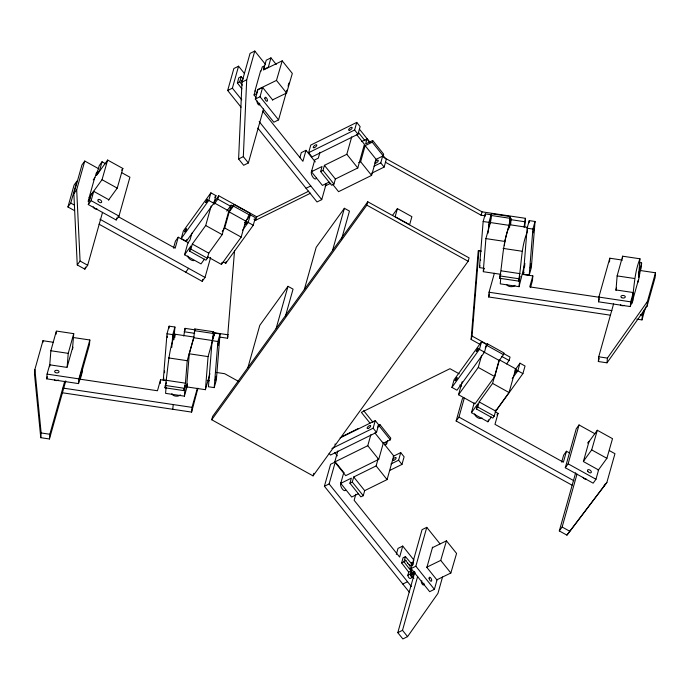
<?xml version="1.0" encoding="UTF-8"?>
<svg xmlns="http://www.w3.org/2000/svg" width="690" height="690" viewBox="0 0 690 690"><rect width="100%" height="100%" fill="white"/><g stroke="black" fill="none" stroke-linecap="round" stroke-linejoin="round"><path stroke-width="1.03" d="M263.546 108.986L248.374 162.952L243.656 165.281L238.602 158.967L241.992 82.11L250.065 53.372L254.782 51.051L265.383 64.265M248.374 162.952L243.32 156.647L246.71 79.781L254.782 51.051M480.594 259.742L480.568 260.458M524.538 266.875L524.771 264.839M49.637 366.407L50.87 350.753L56.356 331.053L73.718 333.649L72.476 349.295M56.106 334.184L56.278 332.097M67.163 366.916L68.232 353.349L73.718 333.649M615.972 290.499L617.127 275.897L622.613 256.197L639.966 258.793L638.491 277.57L639.682 273.283L639.492 275.629L638.147 281.874M622.449 258.276L622.613 256.197M632.661 301.573L632.816 299.615L631.626 303.893C634.283 288.834 634.032 273.266 639.966 258.793M53.561 342.309L42.953 340.722L34.88 369.452L34.5 374.178L40.77 437.684L49.447 438.978L65.783 380.863M42.806 342.611L42.953 340.722M40.77 437.684L41.15 432.958L34.88 369.452M72.855 337.453L89.829 339.989L89.45 344.715L78.522 383.597L46.696 378.836L47.075 374.109L49.689 364.812L67.051 367.408L72.752 347.122L72.597 349.011M49.542 366.701L49.689 364.812M49.447 438.978L49.827 434.252L64.705 381.32M78.522 383.597L78.902 378.87L89.829 339.989M82.36 369.029L82.058 372.816L80.092 379.811M160.244 383.554L160.546 379.767L166.816 380.707M166.092 386.969L165.583 393.352L184.385 396.163L185.239 385.529L183.816 390.6L165.005 387.789C168.239 369.909 167.92 351.4 175.079 334.236L193.881 337.048L187.232 360.706L185.429 383.166L163.297 379.862L167.006 333.77L169.136 326.172L174.924 327.034L173.906 339.678M168.972 328.276L169.136 326.172M171.758 347.501L172.785 334.641L174.924 327.034M174.82 337.445L175.079 334.236M172.802 409.282L173.181 404.556M183.764 336.047L185.058 328.362L194.589 329.794M184.886 330.519L185.058 328.362M183.816 390.6L185.429 383.166M209.933 373.644L205.422 389.695L186.619 386.883L189.276 353.789L193.787 337.738L194.83 328.957L213.633 331.769L213.063 338.859L214.211 334.797M194.589 331.994L194.83 328.957M61.574 392.645L191.604 412.094L191.984 407.367L197.314 388.392M197.927 388.228L191.604 412.094M205.422 389.695L208.078 356.609L212.313 341.55M212.123 340.662L208.423 386.754L214.211 387.616L216.35 380.018L220.05 333.926L214.262 333.054L212.123 340.662L217.911 341.524L220.05 333.926M213.633 331.769L212.589 340.55L193.787 337.738M214.098 335.168L214.262 333.054M214.211 387.616L217.911 341.524M220.093 337.125L227.502 338.238L234.548 250.53M480.378 344.577L471.115 339.437L478.239 250.66L481.413 251.134M471.115 339.437L472.064 336.065L478.938 250.487M484.277 268.315L479.455 267.599L483.155 221.507L485.294 213.9L491.082 214.763L488.943 222.37L488.08 233.091M485.122 216.005L485.294 213.9M510.617 224.802L511.118 218.601L509.694 223.672L510.264 216.574L491.461 213.762L490.418 222.551L485.898 238.602L483.241 271.696L501 274.353M490.4 223.198L490.823 217.928M491.211 216.807L491.461 213.762M610.477 315.192L488.667 296.976L489.046 292.241L494.376 273.266M500.681 278.536L500.25 283.849L519.053 286.669L519.906 276.026L518.483 281.097L499.681 278.286C502.907 260.415 502.587 241.905 509.746 224.733L527.514 227.389M504.364 245.683C505.158 235.773 509.841 226.553 510.264 216.574M509.496 227.941L509.746 224.733M518.483 281.097C521.812 264.684 520.743 247.486 527.402 231.659L527.531 229.951M524.055 227.07L525.435 218.316L482.043 211.83L383.528 157.268M524.745 226.915L525.435 218.316M523.425 274.31L527.125 228.218L529.264 220.619L535.052 221.481L531.343 267.573L529.213 275.181L523.425 274.31L523.96 272.412M529.092 222.723L529.264 220.619M529.213 275.181L532.913 229.089L535.052 221.481M522.382 274.335L532.827 275.897L532.447 280.623L530.481 287.618M616.515 287.92L615.946 289.947L633.308 292.543L632.928 297.269L630.315 306.567L598.489 301.806L598.868 297.079L609.796 258.207L622.527 260.113M639.587 270.402L655.5 272.783L655.12 277.509L647.048 306.239L607.019 362.819L598.342 361.526L598.722 356.799L613.6 303.867M609.494 261.984L609.796 258.207M607.019 362.819L607.407 358.093L647.427 301.513L655.5 272.783M630.315 306.567L630.695 301.841L633.308 292.543M638.259 281.839L638.414 279.95L632.713 300.236M641.622 262.968L641.243 267.694L638.63 276.992L639.009 272.265L641.622 262.968L639.501 262.649M636.767 319.125L641.993 319.901L642.373 315.175L643.779 310.181M647.048 306.239L647.427 301.513M167.334 336.056L167.342 337.462M164.556 370.953L164.565 372.781M241.888 88.82L237.377 82.947L238.818 77.772L241.172 76.633L243.165 78.945M237.377 82.947L239.732 81.8L241.172 76.633M413.603 574.14L412.749 577.22L410.395 578.367A2.389 1.087 64 0 1 408.885 577.659A2.389 1.087 64 0 1 407.859 575.236L408.713 572.157L401.632 562.928L403.072 557.761L405.427 556.614L412.715 565.11L413.569 562.031L411.214 563.169A2.389 1.087 64 0 1 412.172 563.333M401.632 562.928L403.986 561.781L405.427 556.614M412.749 577.22A2.389 1.087 64 0 1 411.24 576.512A2.389 1.087 64 0 1 410.214 574.089L411.068 571.01L403.986 561.781M67.931 206.983L74.106 185.006L76.926 181.108L70.751 203.076L67.931 206.983L74.529 210.631M102.551 212.322L87.673 265.253L84.853 269.152L77.254 264.943L73.865 193.683L81.946 164.953L84.767 161.046L98.696 168.765M77.254 264.943L80.075 261.044L76.685 189.785L84.767 161.046M89.105 197.676L94.806 177.39M121.543 172.578L129.91 177.201L118.982 216.082L116.162 219.981L88.294 204.55L90.908 195.253L93.728 191.354L108.925 199.772M88.294 204.55L91.115 200.652L93.728 191.354M102.042 161.77L99.429 171.068L96.609 174.967L99.222 165.678L102.042 161.77L105.76 163.832M46.696 378.836L47.282 376.766M84.853 269.152L85.439 267.082M116.162 219.981L116.731 217.937M79.635 378.077L82.162 369.09M173.475 248.115L175.433 241.121L178.253 237.222L188.603 242.949M178.253 237.222L175.165 248.21L118.016 216.557M181.254 238.49L183.393 230.891L210.89 192.846L215.961 195.65L213.822 203.257L186.326 241.302L181.254 238.49L208.751 200.454L210.89 192.846M241.069 107.209L227.674 90.494L233.85 68.526L238.568 66.197L244.545 73.649M186.326 241.302L186.861 239.396M204.482 259.112L201.023 263.899L184.558 254.782L187.887 242.949L190 240.025L191.941 233.117M227.674 90.494L232.392 88.173L238.568 66.197M213.279 202.36L228.83 210.976L222.171 234.635L208.777 253.17L207.354 258.241L205.948 260.19L189.483 251.074L190.906 246.002L184.558 254.782M189.483 251.074L190.888 249.124L192.312 244.053L205.706 225.518L211.2 205.965M160.546 379.767L157.458 390.756L79.35 379.077M163.297 379.862L163.832 377.965M214.055 204.318L217.79 199.151L218.739 195.77L256.732 216.815L308.732 191.182M165.005 387.789L166.437 382.717M254.886 91.175L260.587 70.898M99.032 224.198L202.196 281.33L202.757 279.338M202.196 281.33L205.016 277.432L210.631 257.456M286.911 90.218L278.57 119.879L273.852 122.208L255.309 99.075L257.922 89.778L262.64 87.458L272.757 100.067M255.309 99.075L260.027 96.747L262.64 87.458M270.954 57.874L268.341 67.171L263.623 69.492L266.237 60.203L270.954 57.874L276.25 64.481M222.24 231.409L224.707 227.993L229.218 211.934L233.453 206.086L233.927 204.395L250.392 213.512L249.918 215.202L245.683 221.059L241.172 237.11L221.43 264.425L207.707 256.827M232.953 206.189L231.124 205.18L229.692 210.243L233.927 204.395M186.619 386.883L187.464 383.873M184.385 396.163L187.43 385.322M221.43 264.425L221.999 262.416M223.215 261.889L225.751 263.295L226.286 261.389M242.561 230.227L248.184 222.447L250.315 214.84L255.386 217.643L253.247 225.251L225.751 263.295M288.058 86.121L288.92 83.05M253.929 219.17L255.783 220.196L256.732 216.815M227.502 338.238L227.976 336.548M211.709 419.753L212.658 416.372L367.761 201.773L469.096 257.887L468.139 261.269L313.044 475.867L211.709 419.753L366.813 205.146L367.761 201.773M299.874 157.639L301.28 152.645L305.998 150.317L315.296 161.917M305.998 150.317L302.91 161.305L262.752 111.202M247.908 367.598L259.785 325.344L287.989 286.324L293.052 289.127L285.522 315.925M308.628 152.688L310.767 145.081L356.756 122.406L360.128 126.615L357.989 134.222L312.001 156.889L308.628 152.688L354.617 130.013L356.756 122.406M329.156 182.074L322.403 185.403L311.44 171.732L314.769 159.899L318.306 158.157L319.97 152.24M276.112 328.578L287.989 286.324M356.696 134.645L364.432 144.296L357.782 167.963L335.375 179.003L333.951 184.075L331.588 185.239L320.634 171.569L322.058 166.497L311.44 171.732M320.634 171.569L322.989 170.404L324.412 165.333L346.82 154.293L351.736 136.801M257.819 128.107L317.021 201.954L321.738 199.634L326.232 183.652M304.316 289.559L316.193 247.305L344.388 208.285L349.459 211.088L341.636 238.921M332.511 250.539L344.388 208.285M358.748 162.659L360.637 161.727L365.148 145.676L372.229 142.183L372.704 140.493L383.657 154.163L383.183 155.854L376.11 159.338L371.591 175.398L338.574 191.673L332.77 184.437M369.624 142.131L367.054 138.914L365.622 143.986L372.704 140.493M374.058 166.187L380.759 162.875L382.898 155.267L386.271 159.476L384.132 167.084L371.677 173.225M313.044 475.867L313.752 473.331M397.406 208.647L395.146 216.695L409.627 224.707L411.887 216.66L397.406 208.647L392.438 215.53M324.404 486.252L330.579 464.275L335.297 461.955L329.121 483.923L324.404 486.252L409.239 592.08M378.068 425.351L379.836 424.471L390.79 438.141L390.316 439.832L383.243 443.325L378.724 459.376L345.707 475.652L334.745 461.99L337.85 450.95M358.455 493.704L351.702 497.033L340.748 483.362L343.793 472.521M382.778 442.264L393.731 455.935L387.081 479.593L364.674 490.642L363.251 495.713L360.887 496.878L349.934 483.207L351.357 478.136L340.748 483.362M349.934 483.207L352.288 482.043L353.72 476.971L376.128 465.923L378.146 458.721M334.745 461.99L367.77 445.706L370.875 434.674M331.925 448.5L373.135 428.188L375.274 420.581L378.646 424.79L376.507 432.397L330.51 455.064L329.165 453.382M355.807 494.282L354.125 500.276L399.639 557.063L402.727 546.075L414.017 560.159M377.594 427.032L379.362 426.161L379.836 424.471M384.744 444.86L386.659 443.911L387.608 440.539M390.937 463.991L398.604 460.213L400.735 452.606L404.107 456.815L401.977 464.413L389.514 470.554M485.32 215.841L481.085 215.202L482.043 211.83M396.327 554.389L398.009 548.395L402.727 546.075M479.455 267.599L479.99 265.693M483.526 270.696L484.087 268.686M451.916 387.409L454.055 379.802L481.551 341.757L486.623 344.56L484.484 352.167L456.987 390.212L451.916 387.409L479.412 349.364L481.551 341.757M486.277 345.509L487.485 343.836L503.95 352.961L503.476 354.651L499.25 360.499L494.739 376.559L474.996 403.874L458.531 394.749L462.197 381.708M432.587 547.153L426.886 567.439L437.003 580.057L434.389 589.346L429.672 591.675L411.128 568.543L422.056 529.67L426.774 527.341L440.022 543.867M488.667 296.976L489.503 293.974M572.045 485.182L456.133 420.986L462.309 399.018L463.439 397.457M411.128 568.543L415.846 566.214L426.774 527.341M442.54 576.995L437.926 593.409L407.566 636.629L402.848 638.949L397.794 632.644L414.423 573.485M456.133 420.986L458.954 417.088L464.292 398.113M499.681 278.286L500.535 275.241M397.794 632.644L402.503 630.315L417.674 576.348M458.531 394.749L478.265 367.442L481.655 355.393M485.199 348.036L487.485 343.836M491.358 417.002L487.899 421.797L471.434 412.672L474.202 402.813M495.938 409.748L494.23 416.13L492.815 418.088L476.35 408.963L477.782 403.892L471.434 412.672M476.35 408.963L477.765 407.014L479.188 401.942L492.582 383.407L498.948 360.775M524.883 263.399L519.053 286.669M487.899 421.797L488.451 419.822M506.624 363.923L509.108 360.482L510.057 357.101L503.571 353.513M532.827 275.897L529.739 286.885L599.412 297.304M495.239 411.792L498.068 413.353L494.972 424.341L563.376 462.214L566.464 451.234L569.284 452.795M479.188 401.942L495.653 411.059L509.048 392.532L515.697 368.865L499.232 359.749M512.204 378.577L517.828 370.797L519.967 363.19L525.038 366.002L522.899 373.601L495.403 411.645M598.489 301.806L599.351 298.736M561.677 462.127L563.644 455.133L566.464 451.234M587.958 442.825L589.087 441.264L583.386 461.55L598.584 469.968L595.97 479.257L593.15 483.164L565.291 467.734L576.219 428.852L579.039 424.954L594.823 433.7M565.291 467.734L568.111 463.827L579.039 424.954M598.342 361.526L599.222 358.412M609.382 450.605L614.954 453.692L606.881 482.422L566.921 535.138L559.314 530.929L575.658 472.814M559.314 530.929L562.134 527.031L577.013 474.099M641.993 319.901L645.642 306.921M604.061 486.329L604.638 484.277M89.381 197.116L88.165 201.385L89.562 199.453L90.787 195.184L102.034 179.702L107.649 160.054L122.855 168.472L117.231 188.12L108.485 200.16M583.576 461.075L591.692 449.897L597.316 430.25L612.513 438.668L606.889 458.315L598.144 470.356M256.076 97.506L254.049 94.979L255.3 90.726M261.018 71.156L262.269 66.904L264.624 65.757L263.373 70.018L282.21 60.841L292.327 73.459L286.6 93.029L272.472 99.903M254.049 94.979L256.404 93.831L257.655 89.579L276.483 80.411L282.21 60.841M414.259 571.518L413.664 573.571L415.346 572.752M426.61 567.266L440.729 560.392L446.456 540.831L456.573 553.44L450.846 573.011L436.718 579.885M73.865 193.683L76.685 189.785M214.702 197.392L215.961 195.65M213.762 202.653L218.739 195.77M226.803 211.149L231.124 205.18M185.722 272.214L188.543 268.315M247.977 216.858L249.789 214.349M244.657 222.672L250.315 214.84M514.938 370.151L519.967 363.19M496.938 414.914L498.068 413.353M566.921 535.138L606.881 482.422M93.245 179.883L95.004 177.459L96.221 173.19L97.626 171.258L96.41 175.527L107.649 160.054M121.604 170.189L122.855 168.472M587.94 443.144L597.316 430.25M241.992 82.11L246.71 79.781M238.602 158.967L243.32 156.647M361.543 141.623L367.054 138.914M306.058 188.284L310.776 185.964M255.783 220.196L310.673 193.14M325.119 186.024L330.898 183.178M341.878 436.632L358.386 428.49M340.153 437.891L375.274 420.581M393.145 456.349L400.735 452.606M402.796 584.042L407.514 581.713M432.337 547.705L446.456 540.831M408.713 572.157L411.068 571.01M412.318 572.64L414.673 571.493M407.859 575.236L410.214 574.089M490.987 215.453L509.789 218.264M510.721 219.636L524.486 221.697M483.155 221.507L488.943 222.37M490.418 222.551L509.22 225.363M527.125 228.218L532.913 229.089M485.898 238.602L504.709 241.414M503.096 248.4L521.899 251.212M617.127 275.897L634.49 278.493M501.294 270.851L520.096 273.663M499.87 275.922L518.673 278.734M598.868 297.079L630.695 301.841M489.046 292.241L611.918 310.621M640.286 314.864L642.373 315.175M598.722 356.799L607.407 358.093M212.58 332.485L228.459 334.857M194.356 330.648L213.158 333.46M212.399 333.477L214.495 333.788M184.109 331.743L194.692 333.33M167.006 333.77L172.785 334.641M189.276 353.789L208.078 356.609M168.429 357.894L187.232 360.706M216.186 372.428L224.655 373.695L238.731 381.484M50.87 350.753L68.232 353.349M207.276 380.414L209.363 380.733M165.203 385.425L184.006 388.237M47.075 374.109L78.902 378.87M63.014 388.082L191.984 407.367M41.15 432.958L49.827 434.252M385.391 162.21L481.085 215.202M366.813 205.146L468.139 261.269M472.064 336.065L487.821 344.784M487.011 345.526L503.476 354.651M233.453 206.086L249.918 215.202M217.79 199.151L230.762 206.336M501.699 356.376L509.108 360.482M479.412 349.364L484.484 352.167M483.699 351.891L499.25 360.499M517.828 370.797L522.899 373.601M208.751 200.454L213.822 203.257M229.218 211.934L245.683 221.059M248.184 222.447L253.247 225.251M478.265 367.442L494.739 376.559M224.707 227.993L241.172 237.11M492.582 383.407L509.048 392.532M205.706 225.518L222.171 234.635M459.23 373.833L449.958 368.702L361.37 412.37L370.021 423.16M591.692 449.897L606.889 458.315M102.034 179.702L117.231 188.12M459.73 385.055L461.558 386.072M192.312 244.053L208.777 253.17M477.765 407.014L494.23 416.13M190.888 249.124L207.354 258.241M568.111 463.827L595.97 479.257M91.115 200.652L118.982 216.082M458.954 417.088L573.925 480.757M70.751 203.076L74.52 205.163M99.964 219.256L205.016 277.432M562.134 527.031L569.742 531.24M80.075 261.044L87.673 265.253M412.577 576.831L413.897 578.375M372.229 142.183L383.183 155.854M359.412 129.142L370.064 142.425M358.464 132.523L365.122 140.829M354.617 130.013L357.989 134.222M380.759 162.875L384.132 167.084M365.148 145.676L376.11 159.338M360.637 161.727L371.591 175.398M346.82 154.293L357.782 167.963M276.483 80.411L286.6 93.029M324.412 165.333L335.375 179.003M322.989 170.404L333.951 184.075M260.027 96.747L278.57 119.879M232.392 88.173L241.767 99.869M259.19 121.604L321.738 199.634M379.362 426.161L390.316 439.832M363.647 410.654L372.962 422.271M385.322 442.256L386.659 443.911M373.135 428.188L376.507 432.397M398.604 460.213L401.977 464.413M374.86 432.872L383.243 443.325M367.77 445.706L378.724 459.376M376.128 465.923L387.081 479.593M440.729 560.392L450.846 573.011M334.762 452.631L337.341 455.849M353.72 476.971L364.674 490.642M352.288 482.043L363.251 495.713M335.961 462.783L343.93 472.719M415.846 566.214L434.389 589.346M329.121 483.923L411.378 586.543M402.503 630.315L407.566 636.629M239.732 81.8L242.311 85.155M345.699 489.762A4.407 1.966 63.8 0 1 341.826 488.244A4.407 1.966 63.8 0 1 341.334 482.612M423.798 583.179A2.199 0.983 63.8 0 1 423.289 584.973A2.199 0.983 63.8 0 1 421.504 582.74A2.199 0.983 63.8 0 1 422.004 580.954M335.133 443.929A2.199 0.88 -38.7 0 1 334.866 444.317M411.585 570.182A3.674 1.665 64 0 1 411.24 569.302M413.914 574.063A5.141 2.329 64 0 1 410.3 568.56A5.141 2.329 64 0 1 411.663 564.912M412.551 564.825A5.141 2.329 64 0 1 412.87 564.17M482 417.907A4.407 2.527 35.9 0 1 477.799 417.752A4.407 2.527 35.9 0 1 474.651 413.845M586.293 479.119A2.199 1.259 35.9 0 1 582.998 477.299M514.947 285.349A4.407 2.605 4.6 0 1 510.798 286.669A4.407 2.605 4.6 0 1 506.822 284.78M624.191 305.342A2.199 1.302 4.6 0 1 620.431 304.782M316.399 178.132A4.407 1.966 63.8 0 1 312.527 176.606A4.407 1.966 63.8 0 1 312.035 170.973M259.544 103.198A2.199 0.983 63.8 0 1 258.388 104.613A2.199 0.983 63.8 0 1 257.275 101.128M374.912 162.202A2.199 0.88 -38.7 0 1 377.594 160.175A2.199 0.88 -38.7 0 1 377.766 161.702A2.199 0.88 -38.7 0 1 375.024 163.202M194.571 260.415A4.407 2.527 35.9 0 1 190.431 259.569A4.407 2.527 35.9 0 1 187.784 255.947M96.902 208.725A2.199 1.259 35.9 0 1 94.806 208.647A2.199 1.259 35.9 0 1 93.236 206.69M180.271 394.853A4.407 2.605 4.6 0 1 175.553 396.103A4.407 2.605 4.6 0 1 171.888 393.602M58.236 379.931A2.199 1.302 4.6 0 1 54.45 379.957M173.069 337.419L173.13 338.324L173.733 333.986L173.069 337.419M215.349 379.767L215.409 380.664L216.056 376.352L215.349 379.767M218.195 344.31L218.256 345.216L218.903 340.895L218.195 344.31M489.227 225.156L489.288 226.053L489.935 221.74L489.227 225.156M530.351 267.323L530.403 268.229L531.007 263.89L530.351 267.323M533.198 231.866L533.249 232.772L533.905 228.45L533.198 231.866M241.302 80.256L242.026 81.446L241.302 80.256M405.548 560.237L406.281 561.427L405.591 560.142M407.238 562.324L407.971 563.514L407.238 562.324M408.929 564.411L409.662 565.602L408.929 564.411M411.171 574.701L411.904 575.891L411.171 574.701M411.654 572.976L412.387 574.166L411.654 572.976M184.446 231.762C186.378 231.935 187.939 224.423 184.446 231.762M205.594 202.498C207.535 202.67 209.087 195.158 205.594 202.498M245.019 224.492C246.96 224.673 248.512 217.152 245.019 224.492M455.107 380.682C457.047 380.854 458.6 373.333 455.107 380.682M476.255 351.417C478.179 351.581 479.783 344.086 476.255 351.417M514.671 372.85C516.612 373.023 518.164 365.502 514.671 372.85M393.559 460.471A2.199 0.88 -38.7 0 0 396.163 457.85A2.199 0.88 -38.7 0 0 393.36 458.747A2.199 0.88 -38.7 0 0 393.559 460.471M429.128 578.505A2.199 0.983 63.8 0 0 431.319 581.239A2.199 0.983 63.8 0 0 430.758 577.97A2.199 0.983 63.8 0 0 429.128 578.505M368.089 428.456A2.199 0.88 -38.7 0 0 370.694 425.834A2.199 0.88 -38.7 0 0 367.899 426.722A2.199 0.88 -38.7 0 0 368.089 428.456M587.846 471.399A2.199 1.259 35.9 0 0 591.183 472.59A2.199 1.259 35.9 0 0 589.295 469.752A2.199 1.259 35.9 0 0 587.846 471.399M621.69 297.675A2.199 1.302 4.6 0 0 625.252 297.062A2.199 1.302 4.6 0 0 622.302 295.484A2.199 1.302 4.6 0 0 621.69 297.675M264.882 98.523A2.199 0.983 63.8 0 0 267.073 101.258A2.199 0.983 63.8 0 0 266.512 97.989A2.199 0.983 63.8 0 0 264.882 98.523M349.58 130.281A2.199 0.88 -38.7 0 0 352.185 127.659A2.199 0.88 -38.7 0 0 349.382 128.547A2.199 0.88 -38.7 0 0 349.58 130.281M314.2 147.712A2.199 0.88 -38.7 0 0 316.805 145.098A2.199 0.88 -38.7 0 0 314.002 145.987A2.199 0.88 -38.7 0 0 314.2 147.712M98.187 201.204A2.199 1.259 35.9 0 0 101.525 202.394A2.199 1.259 35.9 0 0 99.636 199.557A2.199 1.259 35.9 0 0 98.187 201.204M55.433 372.54A2.199 1.302 4.6 0 0 58.995 371.927A2.199 1.302 4.6 0 0 56.054 370.34A2.199 1.302 4.6 0 0 55.433 372.54"/></g></svg>
